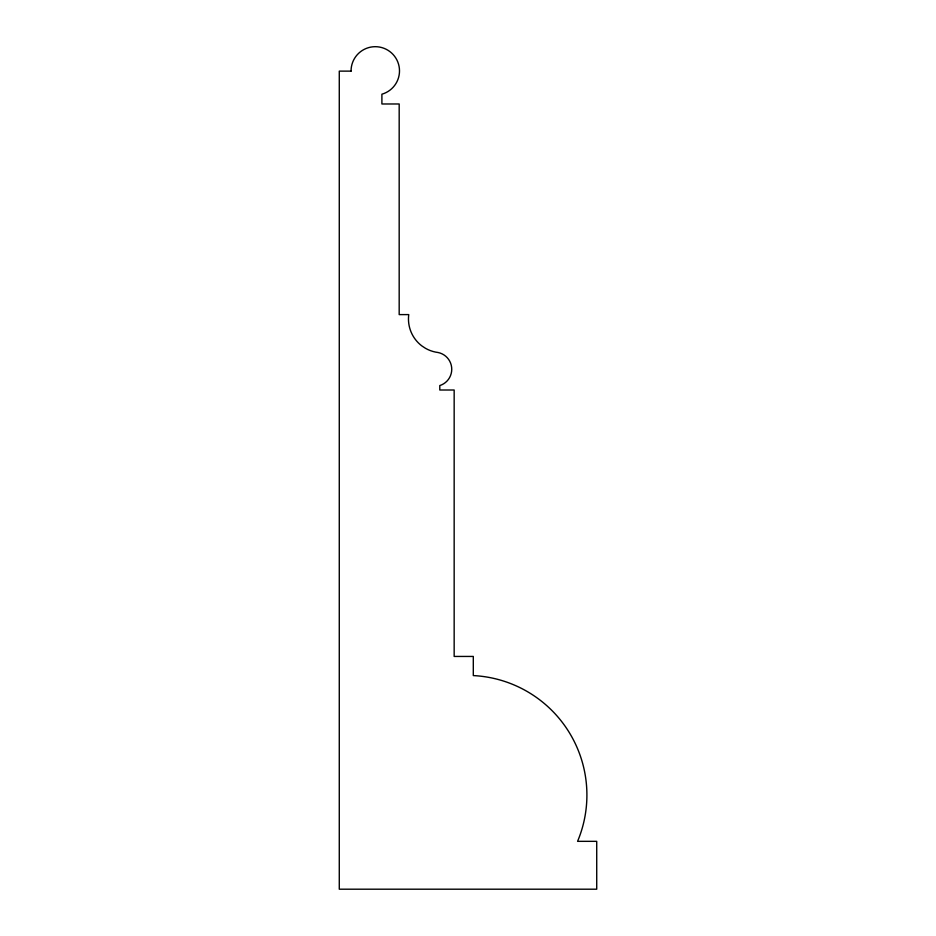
<?xml version="1.0" encoding="UTF-8"?>
<svg xmlns="http://www.w3.org/2000/svg" width="936" height="936" viewBox="0 0 936 936"><rect width="100%" height="100%" fill="white"/><g stroke="black" fill="none" stroke-linecap="round" stroke-linejoin="round"><path stroke-width="1.4" d="M351.07 71.124L339.277 71.124L339.277 889.2L596.723 889.2L596.723 841.335L577.582 841.335A119.609 119.609 0 0 0 473.3 675.581L473.3 656.44L454.159 656.44L454.159 390.008L439.791 390.008L439.791 385.562A17.094 17.094 0 0 0 438.071 352.509A33.79 33.79 0 0 1 425.517 348.332L421.808 345.887A33.79 33.79 0 0 1 408.751 314.601L399.181 314.601L399.181 103.978L381.9 103.978L381.9 94.197A24.219 24.219 0 0 0 399.075 66.386A24.219 24.219 0 0 0 372.914 46.8A24.219 24.219 0 0 0 351.07 71.124"/></g></svg>
